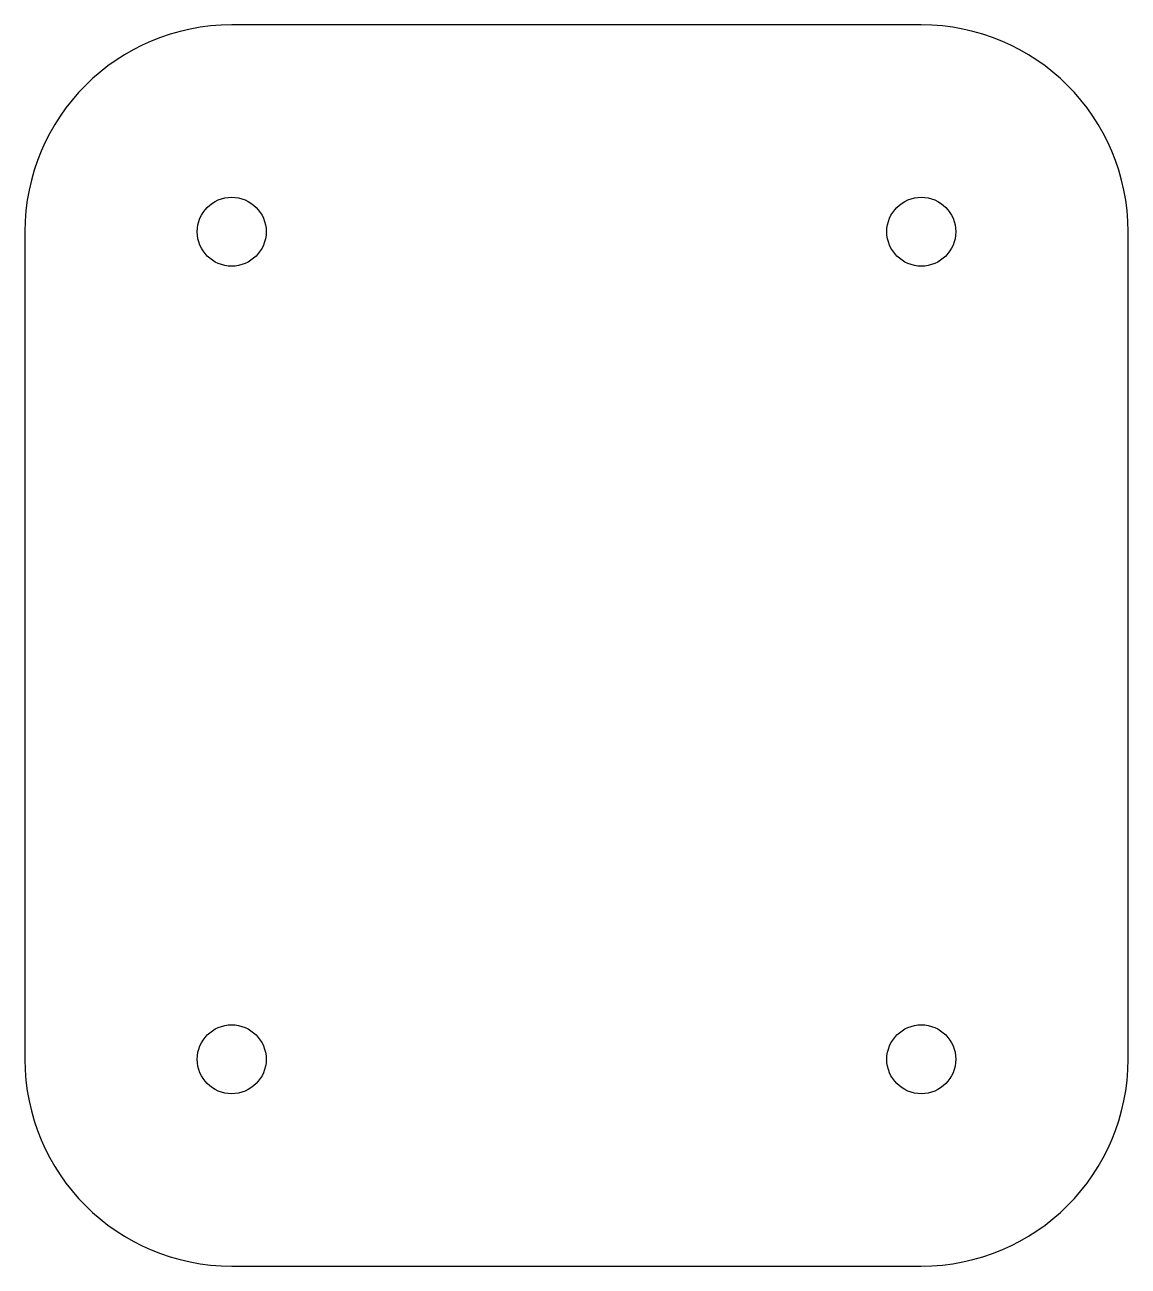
# Model space of a CAD drawing. Extents: x 108.5 to 188.5, y 60 to 150.
import ezdxf

# ---------------------------------------------------------------- set-up
doc = ezdxf.new("R2010")
doc.units = 0
doc.layers.add('ProjItem', color=7, linetype='CONTINUOUS')

msp = doc.modelspace()

# ---------------------------------------------------------------- linework, layer by layer
at = {"layer": 'ProjItem'}
for p, q in [((173.5, 150), (123.5, 150)), ((108.5, 135), (108.5, 75)), ((188.5, 75), (188.5, 135)), ((123.5, 60), (173.5, 60))]:
    msp.add_line(p, q, dxfattribs=at)
for centre in [(123.5, 135), (173.5, 135), (123.5, 75), (173.5, 75)]:
    msp.add_circle(centre, 2.5, dxfattribs=at)
for centre, start, end in [((123.5, 135), 90, 180), ((173.5, 135), 0, 90), ((123.5, 75), 180, -90), ((173.5, 75), -90, 0)]:
    msp.add_arc(centre, 15, start, end, dxfattribs=at)

doc.saveas('drawing.dxf')
